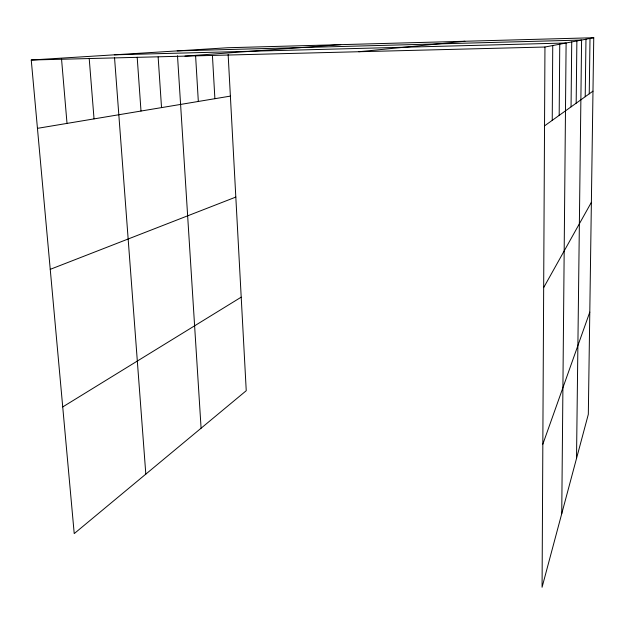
<?xml version="1.0" encoding="UTF-8"?>
<svg xmlns="http://www.w3.org/2000/svg" width="625" height="625" viewBox="0 0 625 625"><rect width="100%" height="100%" fill="white"/><g stroke="black" fill="none" stroke-linecap="round" stroke-linejoin="round"><path stroke-width="0.94" d="M593.75 37.734L544.953 47.023L542.07 587.266L588.32 414.328L593.75 37.734L227.773 47.742L31.25 60.016L74.219 533.602L246.242 390.703L228.141 54.516M552.234 120.359L552.742 45.539M559.18 115.375L559.758 44.203M561.742 513.703L566.109 42.992L114.32 54.828M571.055 106.859L571.727 41.93M576.172 103.195L576.875 40.945M576.516 458.469L581.602 40.047L177.195 50.898M585.219 96.711L585.969 39.219M589.242 93.828L590 38.445M542.836 444.187L589.797 312.109M543.672 287.602L591.375 202.32M544.531 125.875L592.977 91.148M62.727 406.93L241.203 297.164M50.242 269.336L235.812 197.078M37.453 128.344L230.375 96.109M358.844 51.727L464.898 41.258M184.969 56.125L340.727 44.648M31.25 60.016L544.953 47.023M61.547 59.086L67.016 123.406M89.195 58.328L94.039 118.891M114.539 57.727L145.82 474.125M137.188 57.258L141 111.047M158.141 56.977L161.531 107.609M177.508 55.766L201.094 428.211M195.578 55.516L198.328 101.461M212.43 55.453L214.891 98.695"/></g></svg>
